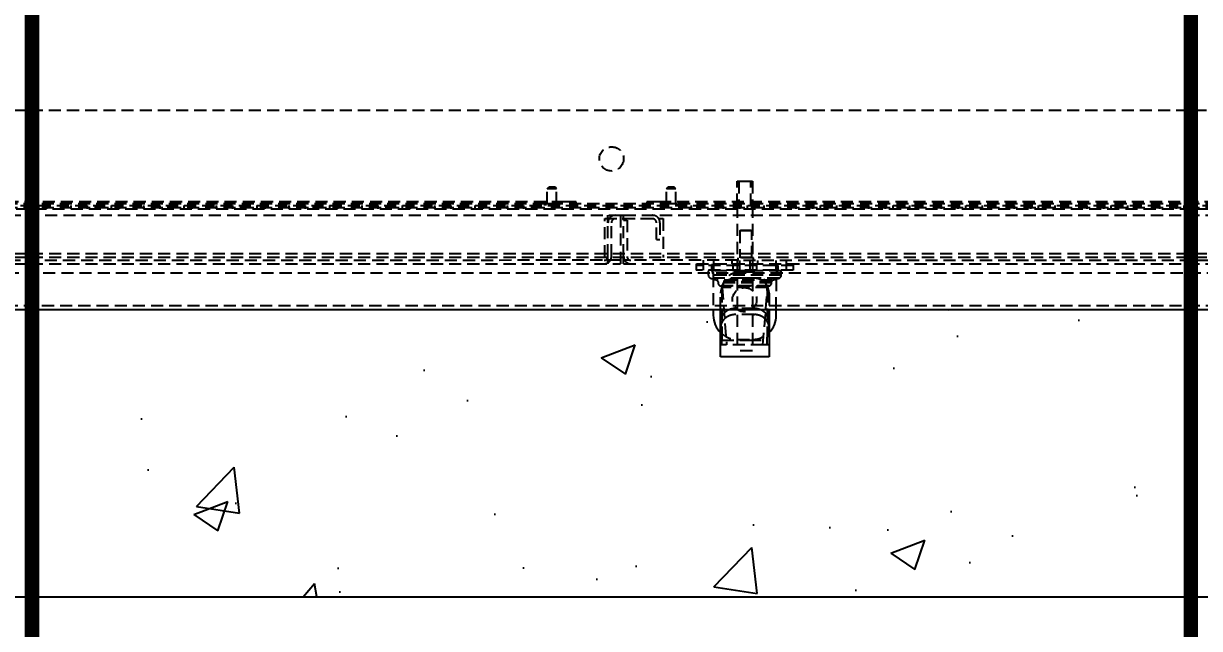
# Model space of a CAD drawing. Header units: feet. Extents: x -208 to 2089, y -974 to 342.
# Drawn here: x 1066.18 to 1090.43, y 207.91 to 220.38 of the extents above; entities that cross this region are included whole.
import ezdxf
from ezdxf import colors
from ezdxf.entities.mleader import LeaderData, LeaderLine
from ezdxf.math import Vec2, Vec3

# ---------------------------------------------------------------- set-up
doc = ezdxf.new("R2010")
doc.units = ezdxf.units.FT
doc.header["$MEASUREMENT"] = 0
doc.linetypes.add('HIDDEN', pattern=[0.375, 0.25, -0.125])
for name, color, linetype in [('CONC-HATCH', 253, 'Continuous'), ('E-CABL-FO', 120, 'FIBER_OPTIC'), ('E-DETL', 7, 'Continuous'), ('E-EQPM-ENCL', 8, 'Continuous'), ('G-ANNO-TEXT', 1, 'Continuous')]:
    doc.layers.add(name, color=color, linetype=linetype)
doc.styles.add('NEI-A', font='arial.ttf', dxfattribs={"height": 0.1})
doc.linetypes.add('FIBER_OPTIC', pattern='A,0.2,-0.05,0,-0.05,0.2,-0.15,["FO",Standard,S=0.1,R=0,X=-0.04,Y=-0.05],-0.25,0.2,-0.05,0,-0.05', length=1.2)

msp = doc.modelspace()

# ---------------------------------------------------------------- hatches: boundary and pattern name
at = {"layer": 'CONC-HATCH'}
h = msp.add_hatch(dxfattribs=at)
h.set_pattern_fill('AR-CONC', color=256)
h.set_pattern_definition([(50, (1053.63, 76.627), (7.1726, -0.62752), [0.75, -8.25]), (355, (1053.63, 76.627), (-1.3875, 7.52192), [0.6, -6.6]), (100.4514, (1054.228, 76.5745), (5.7851, 6.8944), [0.6374, -7.01142]), (46.184, (1053.63, 78.627), (10.6724, -1.6552), [1.125, -12.375]), (96.6356, (1054.52, 78.489), (9.3466, 9.7412), [0.9561, -10.51714]), (351.184, (1053.63, 78.627), (9.3466, 9.7412), [0.9, -9.9]), (21, (1054.63, 78.127), (5.96907, -4.02619), [0.75, -8.25]), (326, (1054.63, 78.127), (2.43315, 7.2515), [0.6, -6.6]), (71.4514, (1055.1276, 77.791), (8.40222, 3.2253), [0.6374, -7.01142]), (37.5, (1053.6301, 76.6268), (0.1216, 3.32894), [0, -6.52, 0, -6.7, 0, -6.625]), (7.5, (1053.63, 76.627), (2.630695, 3.94412), [0, -3.82, 0, -6.37, 0, -2.525]), (327.5, (1051.4, 76.6268), (5.338224, -0.22555), [0, -2.5, 0, -7.8, 0, -10.35]), (317.5, (1050.4, 76.627), (5.83186, 1.00105), [0, -3.25, 0, -5.18, 0, -7.35])])
h.paths.add_polyline_path([(1110.30141, 241.41593), (1091.24978, 241.41593), (1091.24978, 235.48793), (1104.33236, 235.48793), (1104.33236, 235.41593), (1104.35607, 235.41593), (1104.40436, 235.41593), (1104.40436, 226.98793), (1104.59186, 226.98793), (1104.59186, 226.73793), (1104.59186, 224.23793), (1104.59186, 223.98793), (1104.40436, 223.98793), (1104.40436, 216.68512, -2.04207298), (1104.40436, 216.49948), (1104.40436, 214.55993), (1104.33236, 214.48793), (1091.24978, 214.48793), (1091.24978, 208.55993), (1110.30141, 208.55993)])
h.paths.add_polyline_path([(1104.417, 216.61172, 0.30781747), (1104.43652, 216.54419, 3.24867847)], flags=17)
h.paths.add_polyline_path([(1089.24978, 241.41593), (1067.35303, 241.41593), (1067.35303, 235.48793), (1089.24978, 235.48793)])
h.paths.add_polyline_path([(1065.35303, 241.41593), (1046.30141, 241.41593), (1046.30141, 208.55993), (1065.35303, 208.55993), (1065.35303, 214.48793), (1052.26986, 214.48793), (1052.26986, 214.55993), (1052.24615, 214.55993), (1052.19786, 214.55993), (1052.19786, 216.49903, -2.02573247), (1052.19786, 216.68558), (1052.19786, 223.98793), (1052.01036, 223.98793), (1052.01036, 224.23793), (1052.01036, 226.73793), (1052.01036, 226.98793), (1052.19786, 226.98793), (1052.19786, 235.41593), (1052.26986, 235.48793), (1065.35303, 235.48793)])
h.paths.add_polyline_path([(1052.18581, 216.57289, 0.30781744), (1052.1663, 216.64042, 3.24867882)], flags=17)
h.paths.add_polyline_path([(1089.24978, 214.48793), (1081.70137, 214.48793), (1081.70137, 214.36645, -0.20151379), (1081.55136, 214.00938), (1081.55135, 213.50745), (1080.55135, 213.50747), (1080.55136, 214.0094, -0.20151172), (1080.40137, 214.36647), (1080.40137, 214.48793), (1067.35303, 214.48793), (1067.35303, 208.55993), (1089.24978, 208.55993)])

# ---------------------------------------------------------------- linework, layer by layer
at = {"layer": 'E-CABL-FO', "linetype": 'Continuous', "const_width": 0.3, "flags": 128}
for points in [[(1072.30141, 229.93171, 0.30266137), (1070.85161, 227.81163, -0.39921119), (1068.31936, 225.26682, 0.35933326), (1066.35303, 223.98793), (1066.35303, 184.45282)], [(1084.30141, 229.93171, -0.30266137), (1085.7512, 227.81163, 0.39921119), (1088.28345, 225.26682, -0.35933326), (1090.24978, 223.98793), (1090.24978, 184.45282)]]:
    msp.add_lwpolyline(points, format="xyb", dxfattribs=at)
at = {"layer": 'E-DETL'}
msp.add_lwpolyline([(1046.30141, 208.55993), (1110.30141, 208.55993), (1110.30141, 241.41593), (1046.30141, 241.41593)], close=True, dxfattribs=at)
at = {"layer": 'E-EQPM-ENCL', "linetype": 'HIDDEN'}
for p, q in [((1102.19816, 218.59118), (1054.40466, 218.59118)), ((1080.89516, 216.62916), (1080.89517, 217.12916)), ((1080.89517, 217.12916), (1080.92641, 217.12916)), ((1080.92641, 217.12916), (1081.17642, 217.12916)), ((1080.92641, 217.12916), (1080.92641, 216.62916)), ((1081.1764, 216.62916), (1081.17642, 217.12916)), ((1081.17642, 217.12916), (1081.20766, 217.12916)), ((1081.20766, 217.12916), (1081.20766, 216.62916)), ((1076.97724, 216.97694), (1077.00724, 217.00693)), ((1076.97724, 216.66193), (1076.97724, 216.97694)), ((1077.16724, 216.97694), (1076.97724, 216.97694)), ((1077.13724, 217.00693), (1077.00724, 217.00693)), ((1077.16724, 216.97694), (1077.13724, 217.00693)), ((1077.16724, 216.66193), (1077.16724, 216.97694)), ((1079.43557, 216.97694), (1079.46557, 217.00693)), ((1079.43557, 216.66193), (1079.43557, 216.97694)), ((1079.62557, 216.97694), (1079.43557, 216.97694)), ((1079.59557, 217.00693), (1079.46557, 217.00693)), ((1079.62557, 216.97694), (1079.59557, 217.00693)), ((1079.62557, 216.66193), (1079.62557, 216.97694)), ((1052.61391, 216.63193), (1103.98891, 216.63193)), ((1053.64941, 216.55993), (1102.95341, 216.55993)), ((1102.80173, 216.66318), (1053.80141, 216.66318)), ((1053.80142, 216.59118), (1102.80172, 216.59118)), ((1077.32224, 216.70393), (1055.32224, 216.70393)), ((1066.49324, 216.55993), (1066.49324, 216.63193)), ((1066.65124, 216.63193), (1066.65124, 216.55993)), ((1066.99324, 216.55993), (1066.99324, 216.63193)), ((1067.15124, 216.63193), (1067.15124, 216.55993)), ((1067.49324, 216.55993), (1067.49324, 216.63193)), ((1067.65124, 216.63193), (1067.65124, 216.55993)), ((1067.99324, 216.55993), (1067.99324, 216.63193)), ((1068.15124, 216.63193), (1068.15124, 216.55993)), ((1068.49324, 216.55993), (1068.49324, 216.63193)), ((1068.65124, 216.63193), (1068.65124, 216.55993)), ((1068.99324, 216.55993), (1068.99324, 216.63193)), ((1069.15124, 216.63193), (1069.15124, 216.55993)), ((1069.49324, 216.55993), (1069.49324, 216.63193)), ((1069.65124, 216.63193), (1069.65124, 216.55993)), ((1069.99324, 216.55993), (1069.99324, 216.63193)), ((1070.15124, 216.63193), (1070.15124, 216.55993)), ((1070.49324, 216.55993), (1070.49324, 216.63193)), ((1070.65124, 216.63193), (1070.65124, 216.55993)), ((1070.99324, 216.55993), (1070.99324, 216.63193)), ((1071.15124, 216.63193), (1071.15124, 216.55993)), ((1071.49324, 216.55993), (1071.49324, 216.63193)), ((1071.65124, 216.63193), (1071.65124, 216.55993)), ((1071.99324, 216.55993), (1071.99324, 216.63193)), ((1072.15124, 216.63193), (1072.15124, 216.55993)), ((1072.49324, 216.55993), (1072.49324, 216.63193)), ((1072.65124, 216.63193), (1072.65124, 216.55993)), ((1072.99324, 216.55993), (1072.99324, 216.63193)), ((1073.15124, 216.63193), (1073.15124, 216.55993)), ((1073.49324, 216.55993), (1073.49324, 216.63193)), ((1073.65124, 216.63193), (1073.65124, 216.55993)), ((1073.99324, 216.55993), (1073.99324, 216.63193)), ((1074.15124, 216.63193), (1074.15124, 216.55993)), ((1074.49324, 216.55993), (1074.49324, 216.63193)), ((1074.65124, 216.63193), (1074.65124, 216.55993)), ((1074.99324, 216.55993), (1074.99324, 216.63193)), ((1075.15124, 216.63193), (1075.15124, 216.55993)), ((1075.49324, 216.55993), (1075.49324, 216.63193)), ((1075.65124, 216.63193), (1075.65124, 216.55993)), ((1075.99324, 216.55993), (1075.99324, 216.63193)), ((1076.15124, 216.63193), (1076.15124, 216.55993)), ((1076.49324, 216.55993), (1076.49324, 216.63193)), ((1076.65124, 216.63193), (1076.65124, 216.55993)), ((1076.92224, 216.70394), (1076.92224, 216.63193)), ((1077.19724, 216.66193), (1076.94724, 216.66193)), ((1076.94724, 216.63193), (1076.94724, 216.66193)), ((1077.19723, 216.63193), (1077.19723, 216.66193)), ((1077.22224, 216.70394), (1077.22224, 216.63193)), ((1077.57224, 216.70393), (1077.32224, 216.70393)), ((1077.57224, 216.63193), (1077.57224, 216.70393)), ((1079.28057, 216.70393), (1079.03057, 216.70393)), ((1079.03057, 216.70393), (1079.03057, 216.63193)), ((1101.28057, 216.70393), (1079.28057, 216.70393)), ((1079.38057, 216.70394), (1079.38057, 216.63193)), ((1079.65557, 216.66193), (1079.40557, 216.66193)), ((1079.40558, 216.63193), (1079.40558, 216.66193)), ((1079.65557, 216.63193), (1079.65557, 216.66193)), ((1079.68057, 216.70394), (1079.68057, 216.63193)), ((1079.95157, 216.55993), (1079.95157, 216.63193)), ((1080.10957, 216.55993), (1080.10957, 216.63193)), ((1080.45157, 216.55993), (1080.45157, 216.63193)), ((1080.60957, 216.55993), (1080.60957, 216.63193)), ((1080.89516, 216.62916), (1080.8951, 213.63246)), ((1080.92641, 216.62916), (1080.89516, 216.62916)), ((1080.95157, 216.55993), (1080.95157, 216.63193)), ((1081.10957, 216.55993), (1081.10957, 216.63193)), ((1081.20766, 216.62916), (1081.17641, 216.62916)), ((1081.20766, 216.62916), (1081.2076, 213.63246)), ((1081.45157, 216.55993), (1081.45157, 216.63193)), ((1081.60957, 216.55993), (1081.60957, 216.63193)), ((1081.95157, 216.55993), (1081.95157, 216.63193)), ((1082.10957, 216.55993), (1082.10957, 216.63193)), ((1082.45157, 216.55993), (1082.45157, 216.63193)), ((1082.60957, 216.55993), (1082.60957, 216.63193)), ((1082.95157, 216.55993), (1082.95157, 216.63193)), ((1083.10957, 216.55993), (1083.10957, 216.63193)), ((1083.45157, 216.55993), (1083.45157, 216.63193)), ((1083.60957, 216.55993), (1083.60957, 216.63193)), ((1083.95157, 216.55993), (1083.95157, 216.63193)), ((1084.10957, 216.55993), (1084.10957, 216.63193)), ((1084.45157, 216.55993), (1084.45157, 216.63193)), ((1084.60957, 216.55993), (1084.60957, 216.63193)), ((1084.95157, 216.55993), (1084.95157, 216.63193)), ((1085.10957, 216.55993), (1085.10957, 216.63193)), ((1085.45157, 216.55993), (1085.45157, 216.63193)), ((1085.60957, 216.55993), (1085.60957, 216.63193)), ((1085.95157, 216.55993), (1085.95157, 216.63193)), ((1086.10957, 216.55993), (1086.10957, 216.63193)), ((1086.45157, 216.55993), (1086.45157, 216.63193)), ((1086.60957, 216.55993), (1086.60957, 216.63193)), ((1086.95157, 216.55993), (1086.95157, 216.63193)), ((1087.10957, 216.55993), (1087.10957, 216.63193)), ((1087.45157, 216.55993), (1087.45157, 216.63193)), ((1087.60957, 216.55993), (1087.60957, 216.63193)), ((1087.95157, 216.55993), (1087.95157, 216.63193)), ((1088.10957, 216.55993), (1088.10957, 216.63193)), ((1088.45157, 216.55993), (1088.45157, 216.63193)), ((1088.60957, 216.55993), (1088.60957, 216.63193)), ((1088.95157, 216.55993), (1088.95157, 216.63193)), ((1089.10957, 216.55993), (1089.10957, 216.63193)), ((1089.45157, 216.55993), (1089.45157, 216.63193)), ((1089.60957, 216.55993), (1089.60957, 216.63193)), ((1089.95157, 216.55993), (1089.95157, 216.63193)), ((1090.10957, 216.55993), (1090.10957, 216.63193)), ((1052.37341, 216.42731), (1078.48891, 216.42776)), ((1078.1649, 216.35994), (1079.36991, 216.35994)), ((1078.1649, 215.55994), (1078.1649, 216.35994)), ((1078.22941, 216.27576), (1078.22941, 216.42776)), ((1079.14941, 216.35577), (1078.38141, 216.35576)), ((1078.48891, 216.42776), (1078.5514, 216.42776)), ((1078.48891, 216.42776), (1078.48892, 215.57976)), ((1078.55139, 215.57976), (1078.5514, 216.42776)), ((1078.5514, 216.42776), (1104.22937, 216.42731)), ((1078.5514, 216.33076), (1078.6234, 216.33075)), ((1078.6234, 216.33075), (1078.62339, 215.57975)), ((1079.36991, 216.35994), (1079.36991, 215.55994)), ((1078.22942, 215.57976), (1078.22941, 216.27576)), ((1078.30142, 215.57976), (1078.30141, 216.27576)), ((1079.22942, 215.92778), (1079.22941, 216.27578)), ((1079.30141, 216.27578), (1079.30142, 215.92778)), ((1080.9484, 216.10471), (1080.94838, 215.54971)), ((1080.9484, 216.10471), (1080.9684, 216.12472)), ((1081.19839, 216.10471), (1080.9484, 216.10471)), ((1080.9684, 216.12471), (1081.1784, 216.12471)), ((1081.19839, 216.10471), (1081.1784, 216.12472)), ((1081.19839, 215.54971), (1081.19839, 216.10471)), ((1079.22942, 215.92778), (1079.30142, 215.92778)), ((1102.95341, 215.63193), (1053.64941, 215.63193)), ((1078.48892, 215.49976), (1052.45342, 215.49931)), ((1052.45343, 215.42731), (1078.48893, 215.42776)), ((1102.95341, 215.55993), (1053.64941, 215.55993)), ((1078.20401, 215.52127), (1078.22409, 215.49976)), ((1078.22942, 215.49405), (1078.22409, 215.49976)), ((1078.22942, 215.49976), (1078.22942, 215.57976)), ((1078.22943, 215.42776), (1078.22942, 215.49976)), ((1078.22942, 215.49405), (1078.25314, 215.46864)), ((1078.48892, 215.57976), (1078.48893, 215.42776)), ((1078.55139, 215.43963), (1078.55139, 215.57976)), ((1078.55239, 215.506), (1078.55139, 215.506)), ((1078.55239, 215.43963), (1078.55139, 215.43963)), ((1078.55239, 215.43963), (1078.55239, 215.50601)), ((1104.14939, 215.49931), (1078.55239, 215.49976)), ((1078.55239, 215.42776), (1078.55239, 215.43963)), ((1078.55239, 215.42776), (1104.14939, 215.42731)), ((1082.05138, 215.39644), (1080.05124, 215.39648)), ((1080.05125, 215.39648), (1080.05124, 215.29948)), ((1080.05125, 215.42773), (1080.05125, 215.39648)), ((1080.05138, 215.39648), (1080.05138, 215.39648)), ((1080.19188, 215.49972), (1080.19188, 215.42773)), ((1080.19188, 215.42772), (1080.19188, 215.39648)), ((1080.19188, 215.39648), (1080.19188, 215.29948)), ((1080.36392, 215.39647), (1080.36392, 215.29948)), ((1080.37761, 215.42772), (1080.37761, 215.39647)), ((1080.41088, 215.42772), (1080.41089, 215.49972)), ((1080.41088, 215.39647), (1080.41088, 215.42772)), ((1080.41088, 215.29948), (1080.41088, 215.39647)), ((1080.78589, 215.49972), (1080.78589, 215.42772)), ((1080.80139, 215.39647), (1080.80138, 215.29946)), ((1080.80139, 215.42772), (1080.80139, 215.39647)), ((1080.91713, 215.49971), (1080.91713, 215.54971)), ((1081.22964, 215.54971), (1080.91714, 215.54971)), ((1080.94188, 215.49971), (1080.94188, 215.42772)), ((1080.94188, 215.42772), (1080.94189, 215.42771)), ((1080.94188, 215.42771), (1080.94188, 215.39647)), ((1080.94188, 215.39647), (1080.94188, 215.29946)), ((1081.16088, 215.29946), (1081.16089, 215.39646)), ((1081.16089, 215.42771), (1081.16089, 215.49971)), ((1081.16089, 215.39646), (1081.16089, 215.42771)), ((1081.22964, 215.49971), (1081.22964, 215.54971)), ((1081.30138, 215.39646), (1081.30138, 215.42771)), ((1081.30138, 215.29945), (1081.30138, 215.39646)), ((1081.31688, 215.42771), (1081.31688, 215.49971)), ((1081.69189, 215.4997), (1081.69188, 215.42771)), ((1081.69188, 215.42769), (1081.69188, 215.39646)), ((1081.69188, 215.39646), (1081.69188, 215.29945)), ((1081.72517, 215.39646), (1081.72517, 215.42771)), ((1081.73885, 215.29945), (1081.73885, 215.39646)), ((1081.91089, 215.42769), (1081.91089, 215.4997)), ((1081.91089, 215.39644), (1081.91089, 215.42769)), ((1081.91089, 215.29945), (1081.91089, 215.39644)), ((1082.05139, 215.42769), (1082.05138, 215.39644)), ((1082.05138, 215.39644), (1082.05138, 215.39644)), ((1082.05138, 215.39644), (1082.05138, 215.29944)), ((1104.33236, 215.23793), (1052.26986, 215.23793)), ((1082.05138, 215.29944), (1080.05124, 215.29948)), ((1080.29888, 215.28048), (1080.29902, 215.19367)), ((1081.80388, 215.28045), (1080.29888, 215.28047)), ((1081.80374, 215.19365), (1080.29902, 215.19367)), ((1081.7612, 215.13452), (1080.34156, 215.13455)), ((1080.34156, 215.13455), (1080.47797, 215.08858)), ((1080.40138, 215.19947), (1080.40137, 214.48793)), ((1080.40138, 215.21889), (1080.40138, 215.20933)), ((1080.40138, 215.20933), (1080.40138, 215.19947)), ((1081.23888, 215.13246), (1080.86388, 215.13246)), ((1081.1391, 215.25747), (1080.9511, 215.25746)), ((1081.62479, 215.08857), (1081.7612, 215.13453)), ((1081.70137, 214.48793), (1081.70138, 215.19945)), ((1081.70138, 215.20931), (1081.70138, 215.21886)), ((1081.70138, 215.19945), (1081.70138, 215.20931)), ((1081.80374, 215.19365), (1081.80388, 215.28045)), ((1081.62479, 215.08856), (1080.47797, 215.08858)), ((1081.60352, 215.059), (1080.49924, 215.05902)), ((1080.49924, 215.05902), (1080.49928, 215.03524)), ((1081.60348, 215.03522), (1080.49928, 215.03524)), ((1081.56134, 214.97623), (1080.54141, 214.97625)), ((1080.54141, 214.97625), (1080.56148, 214.96933)), ((1081.54127, 214.96932), (1080.56148, 214.96933)), ((1080.57611, 214.88244), (1080.57615, 213.91694)), ((1081.5203, 214.94224), (1080.58245, 214.94226)), ((1080.58245, 214.94225), (1080.67636, 213.75746)), ((1081.42636, 213.75745), (1081.52031, 214.94224)), ((1081.51411, 214.88248), (1081.51415, 213.91698)), ((1081.54128, 214.96931), (1081.56134, 214.97624)), ((1081.60348, 215.03521), (1081.60352, 215.059)), ((1080.55137, 214.48793), (1080.55137, 214.81997)), ((1081.55137, 214.81995), (1081.55137, 214.48793)), ((1104.30695, 214.55993), (1052.29527, 214.55993)), ((1081.23887, 214.50746), (1080.86387, 214.50746)), ((1081.23887, 214.38246), (1080.86387, 214.38247)), ((1080.57615, 213.91694), (1080.57615, 213.85444)), ((1081.51415, 213.85448), (1081.51415, 213.91698)), ((1080.67636, 213.75747), (1080.55136, 213.75747)), ((1080.57615, 213.85444), (1080.95115, 213.85446)), ((1080.57616, 213.75744), (1080.57615, 213.85444)), ((1081.42636, 213.75746), (1080.67636, 213.75747)), ((1080.90136, 213.86647), (1081.20136, 213.86646)), ((1080.95115, 213.85446), (1081.13915, 213.85447)), ((1081.13915, 213.85447), (1081.51415, 213.85448)), ((1081.55135, 213.75745), (1081.42636, 213.75746)), ((1081.51416, 213.75748), (1081.51415, 213.85448)), ((1081.2076, 213.63246), (1080.8951, 213.63246))]:
    msp.add_line(p, q, dxfattribs=at)
at = {"layer": 'E-EQPM-ENCL', "linetype": 'Continuous'}
for p, q in [((1052.26986, 214.48793), (1104.33236, 214.48793)), ((1080.40137, 214.48793), (1080.40137, 214.36647)), ((1080.55135, 213.50747), (1080.55137, 214.48793)), ((1081.55137, 214.48793), (1081.55135, 213.50745)), ((1081.70137, 214.36645), (1081.70137, 214.48793)), ((1081.55136, 213.75745), (1081.55135, 213.75745)), ((1081.55135, 213.50745), (1080.55135, 213.50747))]:
    msp.add_line(p, q, dxfattribs=at)
at = {"layer": 'E-EQPM-ENCL', "linetype": 'HIDDEN'}
for points in [[(1080.36392, 215.39647), (1080.365, 215.39632, -0.06254469), (1080.36606, 215.39591, -0.05778303), (1080.3671, 215.39521, -0.04749474), (1080.36812, 215.39425, -0.03678905), (1080.36913, 215.39302, -0.02807099), (1080.37012, 215.39153, -0.02179001), (1080.37109, 215.38978, -0.01700031), (1080.37205, 215.38778, -0.01353564), (1080.37299, 215.38554, -0.01089479), (1080.37392, 215.38305, -0.00893578), (1080.37484, 215.38033, -0.00739584), (1080.37575, 215.37737, -0.00620523), (1080.37665, 215.37418, -0.0052457), (1080.37754, 215.37078, -0.00447684), (1080.37843, 215.36715, -0.00384432), (1080.3793, 215.36331, -0.00332048), (1080.38018, 215.35925, -0.00288301), (1080.38105, 215.355, -0.00250976), (1080.38191, 215.35054, -0.00219492), (1080.38278, 215.34589, -0.00191885), (1080.38364, 215.34104, -0.00168404), (1080.38451, 215.33601, -0.00147252), (1080.38538, 215.3308, -0.00129293), (1080.38625, 215.32541, -0.00112743), (1080.38712, 215.31985, -0.00098419), (1080.388, 215.31412, -0.00084814), (1080.38888, 215.30823, -0.00073652), (1080.38977, 215.30218, -0.00062894), (1080.39067, 215.29596, -0.00052766), (1080.39157, 215.28962, -0.00042841), (1080.39248, 215.28318, -0.0003605), (1080.39342, 215.27648, -0.00027948), (1080.39439, 215.26947, -0.00019944), (1080.39531, 215.2628, -0.00016889), (1080.39615, 215.25671, -0.00007235), (1080.39727, 215.24862, 0.00013185), (1080.39903, 215.23583, 0.00007612), (1080.40138, 215.21889, 0.00002638)], [(1081.70138, 215.21886), (1081.70243, 215.22643, 0.00012141), (1081.70347, 215.23389, 0.00015047), (1081.70448, 215.24126, 0.0001296), (1081.70548, 215.24851, 0.00004902), (1081.70646, 215.25565, -0.00001285), (1081.70743, 215.26267, -0.00007154), (1081.70838, 215.26956, -0.0001302), (1081.70932, 215.27632, -0.00020334), (1081.71025, 215.28296, -0.00027282), (1081.71117, 215.28945, -0.00035373), (1081.71207, 215.2958, -0.00043359), (1081.71297, 215.302, -0.00052778), (1081.71386, 215.30805, -0.00062255), (1081.71474, 215.31395, -0.00073369), (1081.71562, 215.31968, -0.0008483), (1081.71649, 215.32524, -0.00098262), (1081.71736, 215.33063, -0.00112443), (1081.71823, 215.33585, -0.00129047), (1081.71909, 215.34089, -0.00147042), (1081.71996, 215.34574, -0.0016818), (1081.72082, 215.3504, -0.00191549), (1081.72169, 215.35486, -0.00218957), (1081.72256, 215.35912, -0.00250597), (1081.72344, 215.36319, -0.00288583), (1081.72432, 215.36703, -0.00331322), (1081.7252, 215.37067, -0.0038045), (1081.7261, 215.37409, -0.00447478), (1081.727, 215.37729, -0.00538022), (1081.72791, 215.38025, -0.00616714), (1081.72883, 215.38298, -0.00674498), (1081.72975, 215.38548, -0.00903213), (1081.73071, 215.38773, -0.01367662), (1081.7317, 215.38974, -0.01299947), (1081.73264, 215.39149, -0.00437759), (1081.7335, 215.39295, -0.02458574), (1081.73464, 215.39422, -0.07061858), (1081.73645, 215.39539, -0.05194706), (1081.73885, 215.39646, -0.03164815)], [(1080.36392, 215.29948), (1080.3646, 215.29945, -0.02118261), (1080.36527, 215.29936, -0.02128648), (1080.36594, 215.29922, -0.0210249), (1080.3666, 215.29901, -0.02039943), (1080.36726, 215.29875, -0.01951344), (1080.36791, 215.29844, -0.01847901), (1080.36855, 215.29806, -0.01728397), (1080.36919, 215.29763, -0.01605789), (1080.36983, 215.29714, -0.01478817), (1080.37046, 215.29659, -0.01358637), (1080.37109, 215.29599, -0.01240755), (1080.37172, 215.29533, -0.01133447), (1080.37234, 215.29462, -0.01031472), (1080.37296, 215.29385, -0.00940579), (1080.37357, 215.29302, -0.00855667), (1080.37419, 215.29213, -0.0078066), (1080.3748, 215.29119, -0.00711225), (1080.37541, 215.2902, -0.00650023), (1080.37602, 215.28915, -0.00593612), (1080.37662, 215.28804, -0.00543784), (1080.37723, 215.28688, -0.00497953), (1080.37784, 215.28566, -0.0045729), (1080.37844, 215.28439, -0.0041988), (1080.37905, 215.28306, -0.0038647), (1080.37965, 215.28168, -0.00355812), (1080.38026, 215.28024, -0.00328281), (1080.38087, 215.27875, -0.00302797), (1080.38147, 215.2772, -0.00279637), (1080.38208, 215.2756, -0.00258779), (1080.38269, 215.27395, -0.00239865), (1080.38331, 215.27224, -0.0022144), (1080.38392, 215.27047, -0.00204441), (1080.38454, 215.26866, -0.00187807), (1080.38516, 215.26681, -0.00171243), (1080.38577, 215.26493, -0.00158046), (1080.38638, 215.26301, -0.001449), (1080.38699, 215.26105, -0.00133147), (1080.3876, 215.25907, -0.00121555), (1080.38821, 215.25705, -0.00111343), (1080.38882, 215.255, -0.00100915), (1080.38943, 215.25292, -0.00091757), (1080.39003, 215.25081, -0.00082366), (1080.39064, 215.24868, -0.00074164), (1080.39125, 215.24652, -0.0006562), (1080.39187, 215.24433, -0.000581), (1080.39248, 215.24212, -0.00050186), (1080.39309, 215.23989, -0.00043379), (1080.39371, 215.23764, -0.00035986), (1080.39433, 215.23536, -0.00029569), (1080.39495, 215.23307, -0.00023253), (1080.39557, 215.23078, -0.00016688), (1080.3962, 215.22843, -0.00007136), (1080.39686, 215.22601, -0.00005008), (1080.39747, 215.22373, -0.00011625), (1080.39803, 215.22166, 0.00012133), (1080.39875, 215.21897, 0.00045755), (1080.39989, 215.21481, 0.00023583), (1080.40138, 215.20933, 0.00011063)], [(1081.70138, 215.20931), (1081.70206, 215.21178, 0.00023311), (1081.70273, 215.21423, 0.00025922), (1081.70339, 215.21667, 0.00024056), (1081.70405, 215.2191, 0.00016997), (1081.7047, 215.2215, 0.00011751), (1081.70535, 215.22388, 0.00006923), (1081.70599, 215.22625, 0.00002273), (1081.70662, 215.22859, -0.00003437), (1081.70725, 215.23091, -0.00008583), (1081.70787, 215.23321, -0.0001445), (1081.70849, 215.23548, -0.00019889), (1081.7091, 215.23773, -0.00026186), (1081.70971, 215.23996, -0.00032063), (1081.71032, 215.24215, -0.00038822), (1081.71092, 215.24432, -0.00045211), (1081.71152, 215.24647, -0.00052543), (1081.71211, 215.24858, -0.00059556), (1081.7127, 215.25066, -0.00067577), (1081.71329, 215.25272, -0.00075345), (1081.71388, 215.25474, -0.00084199), (1081.71447, 215.25673, -0.00092884), (1081.71506, 215.25868, -0.00102747), (1081.71564, 215.2606, -0.00112546), (1081.71622, 215.26249, -0.00123636), (1081.71681, 215.26434, -0.00134793), (1081.71739, 215.26615, -0.00147382), (1081.71797, 215.26793, -0.00160205), (1081.71855, 215.26967, -0.00174633), (1081.71914, 215.27136, -0.00189512), (1081.71972, 215.27302, -0.00206208), (1081.72031, 215.27463, -0.00223638), (1081.72089, 215.27621, -0.00243156), (1081.72148, 215.27774, -0.00263772), (1081.72207, 215.27923, -0.00286817), (1081.72267, 215.28067, -0.00311441), (1081.72326, 215.28206, -0.00338936), (1081.72386, 215.28341, -0.00368621), (1081.72446, 215.28472, -0.00401714), (1081.72507, 215.28597, -0.00437883), (1081.72568, 215.28718, -0.00478251), (1081.72629, 215.28833, -0.00522483), (1081.72691, 215.28943, -0.00571475), (1081.72753, 215.29049, -0.00626774), (1081.72816, 215.29149, -0.00689187), (1081.72879, 215.29243, -0.00755133), (1081.72943, 215.29332, -0.00824393), (1081.73008, 215.29416, -0.00916267), (1081.73073, 215.29494, -0.01030941), (1081.73139, 215.29566, -0.01106898), (1081.73205, 215.29633, -0.0115297), (1081.73271, 215.29693, -0.01411549), (1081.73338, 215.29746, -0.01851124), (1081.73407, 215.29793, -0.01549739), (1081.73472, 215.29834, -0.00566709), (1081.73532, 215.29867, -0.02382852), (1081.73608, 215.29896, -0.04585723), (1081.73728, 215.29922, -0.02388874), (1081.73885, 215.29945, -0.01288141)], [(1080.55136, 214.11183), (1080.5517, 214.12473, -0.01478108), (1080.5528, 214.1378, -0.01401212), (1080.55467, 214.15105, -0.013759), (1080.55732, 214.16443, -0.01427569), (1080.56082, 214.17789, -0.01445474), (1080.56515, 214.19135, -0.01451798), (1080.57038, 214.20477, -0.0144919), (1080.57646, 214.2181, -0.01456729), (1080.58344, 214.23126, -0.01450693), (1080.59128, 214.24419, -0.01447469), (1080.6, 214.25682, -0.01434206), (1080.60954, 214.2691, -0.01423538), (1080.61991, 214.28096, -0.01406711), (1080.63104, 214.29235, -0.01392135), (1080.6429, 214.3032, -0.01368711), (1080.65542, 214.31347, -0.01341552), (1080.66857, 214.32311, -0.01327771), (1080.68227, 214.33208, -0.0132411), (1080.69648, 214.34035, -0.01271677), (1080.71104, 214.3479, -0.01179993), (1080.72585, 214.35468, -0.01253752), (1080.74116, 214.36073, -0.0142323), (1080.75702, 214.36602, -0.01107539), (1080.77205, 214.37052, -0.00479769), (1080.78574, 214.3742, -0.01433099), (1080.80313, 214.37731, -0.02368913), (1080.82952, 214.38007, -0.01205453), (1080.86387, 214.38247, -0.00661387)], [(1080.86387, 214.50746), (1080.8473, 214.50708, 0.01196926), (1080.83063, 214.50593, 0.01164003), (1080.81384, 214.50396, 0.01153306), (1080.79702, 214.5012, 0.01189771), (1080.78027, 214.49759, 0.01211779), (1080.76365, 214.49317, 0.01226058), (1080.74726, 214.48791, 0.0124002), (1080.73116, 214.48185, 0.01259978), (1080.71546, 214.47499, 0.01277564), (1080.7002, 214.46738, 0.01294234), (1080.68549, 214.45903, 0.01311095), (1080.67135, 214.45001, 0.01325427), (1080.6579, 214.44035, 0.01342572), (1080.64514, 214.43012, 0.01355335), (1080.63315, 214.41936, 0.01367979), (1080.62195, 214.40815, 0.01369092), (1080.61159, 214.39654, 0.01388616), (1080.60206, 214.3846, 0.01409724), (1080.5934, 214.37236, 0.013896), (1080.58559, 214.35998, 0.0131639), (1080.57867, 214.34752, 0.01415733), (1080.57256, 214.3348, 0.0161812), (1080.56729, 214.32178, 0.01300562), (1080.56285, 214.30953, 0.00602959), (1080.55927, 214.29844, 0.01672733), (1080.55627, 214.28456, 0.0279279), (1080.55363, 214.26376, 0.01462811), (1080.55137, 214.23684, 0.00821381)], [(1081.55136, 214.23683), (1081.55093, 214.25117, 0.01595305), (1081.54959, 214.26561, 0.01546279), (1081.54732, 214.28015, 0.01521754), (1081.54413, 214.29471, 0.01554657), (1081.53996, 214.30923, 0.01561896), (1081.53486, 214.32361, 0.01554791), (1081.52878, 214.33781, 0.01541329), (1081.52179, 214.35175, 0.01532174), (1081.51386, 214.36535, 0.01514524), (1081.50508, 214.37856, 0.01494167), (1081.49544, 214.39131, 0.01469713), (1081.48503, 214.40355, 0.01442526), (1081.47387, 214.4152, 0.01415491), (1081.46206, 214.42625, 0.01385381), (1081.44963, 214.43663, 0.01353767), (1081.43668, 214.44633, 0.01314071), (1081.42328, 214.4553, 0.01292), (1081.40949, 214.46356, 0.01274094), (1081.39536, 214.47106, 0.01220221), (1081.38106, 214.47782, 0.01127535), (1081.36668, 214.48382, 0.01184074), (1081.35199, 214.4891, 0.013218), (1081.33695, 214.49367, 0.01039369), (1081.3228, 214.49751, 0.00476343), (1081.31, 214.50062, 0.01308621), (1081.29397, 214.50322, 0.02137334), (1081.26995, 214.5055, 0.01104868), (1081.23887, 214.50746, 0.00617921)], [(1081.23887, 214.38246), (1081.25376, 214.38216, -0.0110893), (1081.26885, 214.38121, -0.01054125), (1081.28415, 214.37959, -0.01040812), (1081.2996, 214.3773, -0.01088625), (1081.31513, 214.37427, -0.01115018), (1081.33068, 214.37051, -0.0113552), (1081.34618, 214.36599, -0.01153224), (1081.36157, 214.36072, -0.01181711), (1081.37676, 214.35467, -0.01203778), (1081.39169, 214.34788, -0.01230268), (1081.40628, 214.34033, -0.01252503), (1081.42046, 214.33207, -0.01278094), (1081.43415, 214.32309, -0.01301857), (1081.4473, 214.31346, -0.01327716), (1081.45983, 214.30318, -0.01347859), (1081.47169, 214.29234, -0.01362415), (1081.48282, 214.28095, -0.01392102), (1081.49319, 214.26909, -0.01431039), (1081.50273, 214.25678, -0.01417174), (1081.51145, 214.24417, -0.01350713), (1081.51928, 214.23134, -0.01473099), (1081.52627, 214.21808, -0.01717164), (1081.53237, 214.20435, -0.01370133), (1081.53757, 214.19134, -0.0060124), (1081.54181, 214.17948, -0.01815949), (1081.5454, 214.16442, -0.03082367), (1081.54859, 214.14156, -0.01593586), (1081.55136, 214.11182, -0.0087851)]]:
    msp.add_lwpolyline(points, format="xyb", dxfattribs=at)
for centre in [(1078.30141, 217.59118), (1081.04512, 214.68646)]:
    msp.add_circle(centre, 0.25, dxfattribs=at)
for centre, radius, start, end in [((1078.38141, 216.27576), 0.152, 90.001, 180.001), ((1078.38141, 216.27576), 0.08, 90.001, 180.001), ((1079.14941, 216.27577), 0.152, 0.001, 90.001), ((1079.14941, 216.27577), 0.08, 0.001, 90.001), ((1078.14942, 215.57976), 0.08, 270.001, 0.001), ((1078.14942, 215.57976), 0.152, 270.001, 301.75786), ((1078.14942, 215.57976), 0.152, 301.75786, 0.001), ((1078.70339, 215.57975), 0.152, 179.999, 211.75586), ((1078.70339, 215.57975), 0.152, 211.75586, 269.999), ((1078.70339, 215.57975), 0.08, 179.999, 269.999), ((1080.36152, 215.19378), 0.0625, 180.09305, 251.37774), ((1080.95111, 214.88246), 0.375, 90.002209, 180.00221), ((1080.86387, 214.81996), 0.3125, 89.999, 143.1291), ((1081.13911, 214.88247), 0.375, 0.002209, 90.002209), ((1081.23887, 214.81996), 0.3125, 36.868898, 89.999), ((1081.74124, 215.19375), 0.0625, 288.62026, 359.90495), ((1080.46799, 215.05897), 0.03125, 0.093051, 71.377744), ((1080.56178, 215.03534), 0.0625, 180.09305, 250.9801), ((1080.86387, 214.81996), 0.3125, 143.1291, 179.999), ((1080.5513, 214.93979), 0.03125, 4.531801, 70.980099), ((1081.23887, 214.81996), 0.3125, 359.999, 36.8689), ((1081.55146, 214.93977), 0.03125, 109.0179, 175.4662), ((1081.54098, 215.03532), 0.0625, 289.0179, 359.90495), ((1081.63477, 215.05895), 0.03125, 108.62026, 179.90495), ((1080.90137, 214.36647), 0.5, 225.47677, 269.999), ((1081.20137, 214.36646), 0.5, 269.999, 314.42583)]:
    msp.add_arc(centre, radius, start, end, dxfattribs=at)
at = {"layer": 'E-EQPM-ENCL', "linetype": 'Continuous'}
for centre, start, end in [((1080.90137, 214.36647), 179.999, 225.47677), ((1081.20137, 214.36646), 314.42583, 359.999)]:
    msp.add_arc(centre, 0.5, start, end, dxfattribs=at)

# ---------------------------------------------------------------- leaders
at = {"layer": 'G-ANNO-TEXT'}
ml = msp.add_multileader_mtext('Standard', dxfattribs=at)
ml.set_content('TRAFFIC RATED (TIER 15 OR 22, AS REQUIRED) UNDERGROUND ENCLOSURE. MINIMUM DIMENSIONS (WIDTHXLENGTHXDEPTH) 30" X 48" X 36"', color=256, style='NEI-A')
ml.set_leader_properties()
ml.build(insert=Vec2(0, 0))
ml.multileader.update_dxf_attribs({"dogleg_length": 0.0625, "arrow_head_size": 2.5, "scale": 20})
ctx = ml.context
ctx.base_point, ctx.scale, ctx.char_height, ctx.arrow_head_size, ctx.landing_gap_size, ctx.plane_origin = Vec3(822.03917, 239.78075), 20, 2, 2.5, 1.25, Vec3(854.3332, 229.89488)
notes = []
notes.append((ctx, [(0, (1, 1, 0), (820.78917, 239.78075), (1, 0), 1.25, [(0, [(804.7017, 215.67996)], 0, [])])]))
ctx.mtext.insert, ctx.mtext.width, ctx.mtext.flow_direction = Vec3(823.28917, 240.79848), 53.0860496, 5
for ctx, leaders in notes:
    for number, flags, end, landing, length, lines in leaders:
        leader = LeaderData()
        leader.index, (leader.has_last_leader_line, leader.has_dogleg_vector, leader.attachment_direction) = number, flags
        leader.last_leader_point, leader.dogleg_vector, leader.dogleg_length = Vec3(end), Vec3(landing), length
        for number, points, colour, breaks in lines:
            line = LeaderLine()
            line.index, line.vertices, line.color, line.breaks = number, Vec3.list(points), colors.encode_raw_color(colour), breaks
            leader.lines.append(line)
        ctx.leaders.append(leader)

doc.saveas('drawing.dxf')
